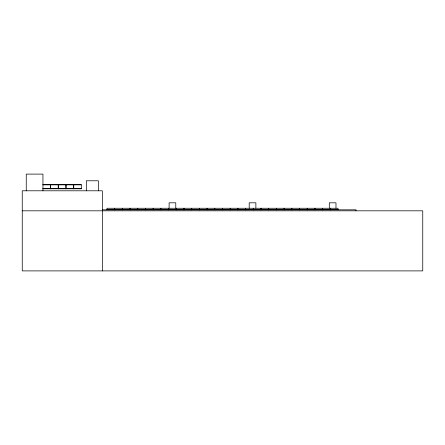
<?xml version="1.0" encoding="UTF-8"?>
<svg xmlns="http://www.w3.org/2000/svg" width="445" height="445" viewBox="0 0 445 445"><rect width="100%" height="100%" fill="white"/><g stroke="black" fill="none" stroke-linecap="round" stroke-linejoin="round"><path stroke-width="0.67" d="M42.943 184.631L81.324 184.631L81.324 188.791L42.943 188.791M42.943 184.853L81.324 184.853M42.943 188.563L81.324 188.563M107.023 209.584L114.593 209.584M114.727 209.584L122.297 209.584M122.431 209.584L129.996 209.584M130.129 209.584L137.7 209.584M137.833 209.584L145.404 209.584M145.537 209.584L153.108 209.584M153.241 209.584L160.812 209.584M160.945 209.584L168.51 209.584M168.644 209.584L176.214 209.584M176.348 209.584L183.918 209.584M184.052 209.584L191.623 209.584M191.756 209.584L199.327 209.584M199.46 209.584L207.025 209.584M207.159 209.584L214.729 209.584M214.863 209.584L222.433 209.584M222.567 209.584L230.137 209.584M230.271 209.584L237.841 209.584M237.975 209.584L245.54 209.584M245.673 209.584L253.244 209.584M253.377 209.584L260.948 209.584M261.082 209.584L268.652 209.584M268.786 209.584L276.356 209.584M276.49 209.584L284.055 209.584M284.188 209.584L291.759 209.584M291.892 209.584L299.463 209.584M299.596 209.584L307.167 209.584M307.3 209.584L314.871 209.584M315.004 209.584L322.569 209.584M322.703 209.584L330.273 209.584M330.407 209.584L337.978 209.584M102.211 209.817L356 209.817L356 210.819M22.25 210.819L422.75 210.819L422.75 270.894L22.25 270.894L22.25 190.794L102.35 190.794L102.35 270.894M337.978 209.817L337.978 208.26L330.407 208.26L330.407 209.817M335.975 208.149L335.975 202.809L329.3 202.809L329.3 208.149M330.273 209.817L330.273 208.26L322.703 208.26L322.703 209.817M322.569 209.817L322.569 208.26L315.004 208.26L315.004 209.817M314.871 209.817L314.871 208.26L307.3 208.26L307.3 209.817M307.167 209.817L307.167 208.26L299.596 208.26L299.596 209.817M299.463 209.817L299.463 208.26L291.892 208.26L291.892 209.817M291.759 209.817L291.759 208.26L284.188 208.26L284.188 209.817M284.055 209.817L284.055 208.26L276.49 208.26L276.49 209.817M276.356 209.817L276.356 208.26L268.786 208.26L268.786 209.817M268.652 209.817L268.652 208.26L261.082 208.26L261.082 209.817M260.948 209.817L260.948 208.26L253.377 208.26L253.377 209.817M255.875 208.149L255.875 202.809L249.2 202.809L249.2 208.149M253.244 209.817L253.244 208.26L245.673 208.26L245.673 209.817M245.54 209.817L245.54 208.26L237.975 208.26L237.975 209.817M237.841 209.817L237.841 208.26L230.271 208.26L230.271 209.817M230.137 209.817L230.137 208.26L222.567 208.26L222.567 209.817M222.433 209.817L222.433 208.26L214.863 208.26L214.863 209.817M214.729 209.817L214.729 208.26L207.159 208.26L207.159 209.817M207.025 209.817L207.025 208.26L199.46 208.26L199.46 209.817M199.327 209.817L199.327 208.26L191.756 208.26L191.756 209.817M191.623 209.817L191.623 208.26L184.052 208.26L184.052 209.817M183.918 209.817L183.918 208.26L176.348 208.26L176.348 209.817M176.214 209.817L176.214 208.26L168.644 208.26L168.644 209.817M175.775 208.149L175.775 202.809L169.1 202.809L169.1 208.149M168.51 209.817L168.51 208.26L160.945 208.26L160.945 209.817M160.812 209.817L160.812 208.26L153.241 208.26L153.241 209.817M153.108 209.817L153.108 208.26L145.537 208.26L145.537 209.817M145.404 209.817L145.404 208.26L137.833 208.26L137.833 209.817M137.7 209.817L137.7 208.26L130.129 208.26L130.129 209.817M129.996 209.817L129.996 208.26L122.431 208.26L122.431 209.817M122.297 209.817L122.297 208.26L114.727 208.26L114.727 209.817M114.593 209.817L114.593 208.26L107.023 208.26L107.023 209.817M98.345 190.794L98.345 180.781L86.33 180.781L86.33 190.794M73.753 184.631L73.753 188.791M73.62 184.631L73.62 188.791M66.049 184.631L66.049 188.791M65.916 184.631L65.916 188.791M58.351 184.631L58.351 188.791M58.217 184.631L58.217 188.791M50.647 184.631L50.647 188.791M50.513 184.631L50.513 188.791M42.943 190.794L42.943 174.106L26.255 174.106L26.255 190.794"/></g></svg>
